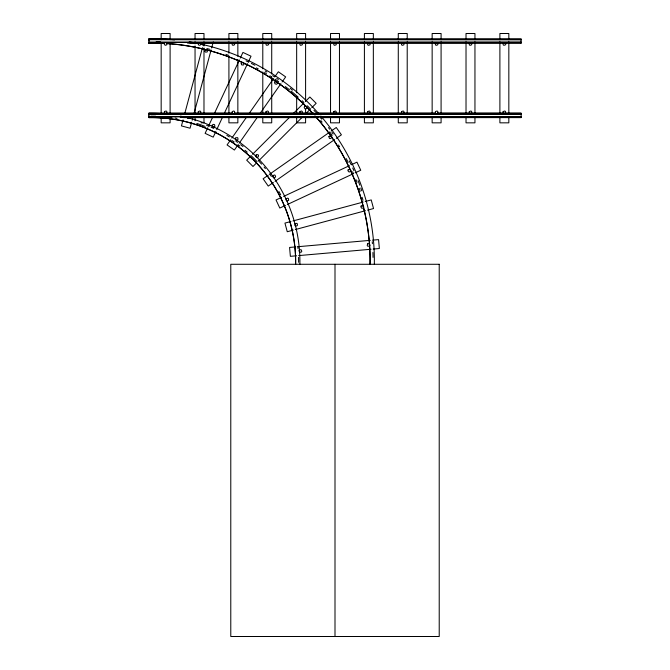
<?xml version="1.0" encoding="UTF-8"?>
<svg xmlns="http://www.w3.org/2000/svg" width="670" height="670" viewBox="0 0 670 670"><rect width="100%" height="100%" fill="white"/><g stroke="black" fill="none" stroke-linecap="round" stroke-linejoin="round"><path stroke-width="1" d="M148.891 40.644L148.899 39.53L521.109 39.53M521.109 43.165L521.109 38.726L148.908 38.827A221.695 221.695 0 0 1 174.518 39.89M148.891 115.089L148.899 113.975L521.109 113.975M168.681 114.269A148.489 148.489 0 0 0 148.908 113.28L232.532 113.163M183.061 119.888L181.444 125.901L190.071 128.221L191.687 122.2M184.677 113.867L202.466 47.654M203.002 45.652L203.814 42.637M192.223 120.198L193.035 117.183M193.839 114.176L211.092 49.974M211.636 47.964L213.253 41.95M234.584 113.289L234.584 111.538L233.847 110.994L232.18 111.538L232.18 113.289L232.925 113.825L234.584 113.289L314.088 113.272M207.75 127.71L205.112 133.355L213.211 137.141L215.849 131.488M208.63 125.826L213.027 116.413M214.35 113.59L239.408 59.948M240.287 58.064L242.925 52.419L251.016 56.196L248.377 61.841M216.728 129.612L222.876 116.429M224.199 113.607L247.498 63.725M230.656 139.821L227.08 144.921L234.391 150.047L237.976 144.946M231.845 138.112L246.753 116.848M248.536 114.294L273.578 78.566M274.767 76.866L278.343 71.765L285.663 76.891L282.087 81.991M239.165 143.246L257.64 116.873M259.432 114.319L280.897 83.691M250.354 156.495L246.686 160.163L253 166.487L256.669 162.81M252.556 154.293L290.018 116.831M292.958 113.892L303.971 102.879M305.445 101.404L309.85 96.999L316.165 103.314L311.759 107.719M258.871 160.607L302.949 116.538M305.151 114.336L310.294 109.193M165.18 42.503L164.15 43.919L165.18 45.342L166.847 44.798L166.847 43.047L166.101 42.503M199.97 45.342L201 43.919L199.97 42.503L199.049 42.503L198.019 43.919L199.049 45.342M268.226 175.197L263.117 178.773L268.243 186.084L273.352 182.508M269.926 173.999L329.472 132.275M331.173 131.077L336.273 127.501L341.407 134.821L336.298 138.397M275.052 181.319L334.598 139.586M281.676 197.323L276.032 199.962L279.809 208.052L285.453 205.414M283.561 196.444L349.439 165.666M351.323 164.786L356.968 162.148L360.753 170.247L355.1 172.885M287.338 204.534L353.224 173.764M290.964 221.477L284.943 223.093L287.262 231.728L293.284 230.103M292.974 220.941L363.19 202.072M365.2 201.536L371.222 199.92L373.533 208.546L367.52 210.162M295.286 229.567L365.51 210.698M295.797 246.887L289.582 247.439L290.37 256.334L296.576 255.789M297.865 246.711L370.301 240.346M372.369 240.161L378.575 239.617L379.354 248.52L373.148 249.064M298.644 255.605L371.079 249.248M300.001 264.281L299.9 264.256A148.489 148.489 0 0 0 295.277 224.978M148.891 39.697L521.109 39.823M148.891 42.193L521.109 42.068M148.891 42.361L521.109 42.361M148.891 42.805L164.569 42.805M189.669 42.805L521.109 42.805M148.891 38.726L148.891 43.165L164.569 43.064M166.662 43.165L170.85 43.064M187.575 43.165L521.109 43.064M234.626 113.163L314.088 113.163M316.181 113.163L435.374 113.163M437.468 113.163L521.109 113.163L521.109 117.61L320.361 117.61M148.891 113.272L232.532 113.272M316.181 113.272L435.374 113.272L437.075 113.825L437.82 113.289L437.82 111.538L437.075 110.994L435.416 111.538L435.416 113.289M437.468 113.272L521.109 113.272M148.891 113.532L232.532 113.532M234.626 113.532L314.088 113.532M317.228 113.532L435.374 113.532M437.468 113.532L521.109 113.532M148.891 114.143L314.088 114.202M317.228 114.143L521.109 114.202L148.891 114.269M521.109 116.513L148.891 116.58L156.211 116.63M180.255 116.63L317.228 116.63M320.361 116.63L521.109 116.63M148.891 116.806L521.109 116.806M166.662 117.51L148.891 117.51A144.31 144.31 0 0 1 295.671 264.281M180.255 117.51L187.575 117.51M189.669 117.51L318.267 117.51M320.361 117.51L521.109 117.51M148.891 113.171L148.891 117.61L171.889 117.61M183.396 117.61L318.267 117.61M201 122.836L203.982 122.836L203.982 116.597M189.853 116.463L189.401 118.155L188.538 118.481L187.65 118.247L187.022 116.614M508.831 39.731L508.831 33.5L499.895 33.5L499.895 39.731M508.831 41.808L508.831 114.52M508.831 116.597L508.831 122.836L499.895 122.836L499.895 116.597M499.895 41.808L499.895 114.52M474.955 39.731L474.955 33.5L466.019 33.5L466.019 39.731M474.955 41.808L474.955 114.52M474.955 116.597L474.955 122.836L466.019 122.836L466.019 116.597M466.019 41.808L466.019 114.52M441.086 39.731L441.086 33.5L432.15 33.5L432.15 39.731M441.086 41.808L441.086 114.52M441.086 116.597L441.086 122.836L432.15 122.836L432.15 116.597M432.15 41.808L432.15 114.52M407.209 39.731L407.209 33.5L398.281 33.5L398.281 39.731M407.209 41.808L407.209 114.52M407.209 116.597L407.209 122.836L398.281 122.836L398.281 116.597M398.281 41.808L398.281 114.52M373.341 39.731L373.341 33.5L364.405 33.5L364.405 39.731M373.341 41.808L373.341 114.52M373.341 116.597L373.341 122.836L364.405 122.836L364.405 116.597M364.405 41.808L364.405 114.52M339.464 39.731L339.464 33.5L330.536 33.5L330.536 39.731M339.464 41.808L339.464 114.52M339.464 116.597L339.464 122.836L330.536 122.836L330.536 116.597M335 264.281L335 636.5M330.536 41.808L330.536 114.52M305.595 39.731L305.595 33.5L296.659 33.5L296.659 39.731M305.595 41.808L305.595 101.019M305.595 109.327L305.595 114.52M305.595 116.597L305.595 122.836L296.659 122.836L296.659 116.597M296.659 41.808L296.659 92.711M296.659 96.865L296.659 114.52M271.719 39.731L271.719 33.5L262.791 33.5L262.791 39.731M271.719 41.808L271.719 74.01M271.719 77.125L271.719 114.52M271.719 116.597L271.719 122.836L262.791 122.836L262.791 116.597M262.791 41.808L262.791 68.817M262.791 71.933L262.791 114.52M237.85 39.731L237.85 33.5L228.914 33.5L228.914 39.731M237.85 41.808L237.85 56.355M237.85 59.471L237.85 114.52M237.85 116.597L237.85 122.836L228.914 122.836L228.914 116.597M228.914 41.808L228.914 53.24M228.914 56.355L228.914 114.52M203.982 39.731L203.982 33.5L195.045 33.5L195.045 39.731M203.982 41.808L203.982 45.962M203.982 48.039L203.982 114.52M195.045 41.808L195.045 43.885M195.045 45.962L195.045 114.52M195.045 116.597L195.045 120.759M170.105 39.731L170.105 33.5L161.168 33.5L161.168 39.731M170.105 42.846L170.105 114.52M170.105 117.644L170.105 122.836L161.168 122.836L161.168 116.597M161.168 42.846L161.168 114.52M148.891 43.047A217.516 217.516 0 0 1 163.463 43.29M166.579 43.466A217.516 217.516 0 0 1 313.602 114.252M316.374 117.351A217.516 217.516 0 0 1 363.358 206.628M363.617 207.633A217.516 217.516 0 0 1 370.116 264.281M148.891 43.156A217.415 217.415 0 0 1 163.463 43.391M166.57 43.575A217.415 217.415 0 0 1 313.526 114.319M314.917 115.86A217.415 217.415 0 0 1 363.257 206.653M363.509 207.658A217.415 217.415 0 0 1 370.007 264.281M156.211 41.758A218.805 218.805 0 0 1 160.398 41.867M206.863 48.55A218.805 218.805 0 0 1 209.894 49.354M225.849 54.337A218.805 218.805 0 0 1 228.797 55.409M256.392 67.888A218.805 218.805 0 0 1 258.226 68.893M264.566 72.528A218.805 218.805 0 0 1 266.359 73.599M269.909 75.811A218.805 218.805 0 0 1 271.677 76.941M275.161 79.244A218.805 218.805 0 0 1 278.594 81.623M285.345 86.564A218.805 218.805 0 0 1 289.457 89.78M291.082 91.095A218.805 218.805 0 0 1 298.234 97.2M302.095 100.726A218.805 218.805 0 0 1 303.619 102.158M307.354 105.81A218.805 218.805 0 0 1 310.277 108.8M320.737 120.474A218.805 218.805 0 0 1 322.069 122.082M329.724 132.015A218.805 218.805 0 0 1 332.144 135.424M338.467 145.022A218.805 218.805 0 0 1 339.564 146.805M346.256 158.623A218.805 218.805 0 0 1 348.174 162.341M352.638 171.788A218.805 218.805 0 0 1 353.475 173.706M355.879 179.493A218.805 218.805 0 0 1 357.018 182.416M359.179 188.304A218.805 218.805 0 0 1 360.192 191.268M362.085 197.248A218.805 218.805 0 0 1 362.972 200.255M189.216 41.842A221.695 221.695 0 0 1 198.923 43.692M200.858 44.111A221.695 221.695 0 0 1 319.548 114.57M320.846 116.061A221.695 221.695 0 0 1 374.329 264.256M246.066 60.87A220.413 220.413 0 0 1 248.721 62.143M251.367 63.441A220.413 220.413 0 0 1 254.868 65.233M265.161 70.978A220.413 220.413 0 0 1 266.853 71.992M272.682 75.643A220.413 220.413 0 0 1 274.323 76.723M276.769 78.365A220.413 220.413 0 0 1 278.385 79.479M290.202 88.289A220.413 220.413 0 0 1 292.497 90.14M313.97 110.316A220.413 220.413 0 0 1 315.964 112.485M319.866 116.907A220.413 220.413 0 0 1 321.767 119.16M328.493 127.618A220.413 220.413 0 0 1 329.673 129.193M331.985 132.367A220.413 220.413 0 0 1 333.124 133.975M349.279 160.917A220.413 220.413 0 0 1 351.03 164.443M352.705 167.994A220.413 220.413 0 0 1 353.928 170.683M358.09 180.657A220.413 220.413 0 0 1 359.824 185.255M360.812 188.036A220.413 220.413 0 0 1 361.758 190.824M372.26 241.711A220.413 220.413 0 0 1 372.42 243.671M372.922 252.498A220.413 220.413 0 0 1 373.048 257.406M180.448 116.128A148.489 148.489 0 0 1 295.026 224.015M148.891 117.602A144.209 144.209 0 0 1 295.562 264.281M206.569 125.282A147.216 147.216 0 0 1 209.291 126.412M211.1 127.2A147.216 147.216 0 0 1 213.789 128.431M226.828 135.348A147.216 147.216 0 0 1 229.349 136.881M235.915 141.236A147.216 147.216 0 0 1 237.523 142.375M240.681 144.72A147.216 147.216 0 0 1 243.009 146.537M258.243 160.49A147.216 147.216 0 0 1 261.568 164.125M264.139 167.106A147.216 147.216 0 0 1 265.395 168.622M269.633 174.058A147.216 147.216 0 0 1 271.367 176.445M297.832 246.594A147.216 147.216 0 0 1 298.016 248.553M298.544 257.397A147.216 147.216 0 0 1 298.611 262.305M150.842 116.186A145.599 145.599 0 0 1 155.716 116.245M175.088 118.121A145.599 145.599 0 0 1 177.006 118.456M196.812 123.448A145.599 145.599 0 0 1 205.054 126.429M231.761 140.373A145.599 145.599 0 0 1 234.182 142.015M238.135 144.846A145.599 145.599 0 0 1 239.692 146.018M245.011 150.281A145.599 145.599 0 0 1 247.23 152.174M250.84 155.44A145.599 145.599 0 0 1 257.054 161.621M278.846 191.394A145.599 145.599 0 0 1 280.68 194.836M272.807 175.967L273.318 177.634L274.189 177.935L275.63 176.93L275.11 175.255L274.239 174.962L272.807 175.967M328.895 136.655L329.406 138.33L330.276 138.631L331.717 137.626L331.725 136.705L330.327 135.658L328.895 136.655M212.222 125.173L212.558 126.89L213.387 127.283L214.919 126.437L214.584 124.712L213.755 124.327L212.222 125.173M241.208 63.122L241.543 64.839L243.277 65.057L243.905 64.379L244.022 63.466L242.741 62.276L241.208 63.122M286.057 198.873L286.274 200.615L287.078 201.059L288.67 200.313L288.452 198.58L287.648 198.136L286.057 198.873M348.115 169.887L347.939 170.791L349.137 172.073L350.72 171.327L350.896 170.423L349.698 169.15L348.115 169.887M235.497 138.095L235.53 139.846L236.284 140.373L237.934 139.804L237.909 138.054L237.155 137.526L235.497 138.095M274.8 82.008L274.834 83.758L276.509 84.269L277.246 83.716L277.514 82.837L276.459 81.439L274.8 82.008M164.435 111.538L164.435 113.289L165.18 113.825L166.847 113.289L166.847 111.538L166.101 110.994L164.435 111.538M198.303 111.538L198.303 113.289L199.049 113.825L200.715 113.289L200.715 111.538L199.97 110.994L198.303 111.538M232.18 43.047L232.18 44.798L232.925 45.342L234.584 44.798L234.584 43.047L233.847 42.503L232.18 43.047M266.049 43.047L266.049 44.798L266.794 45.342L268.461 44.798L268.745 43.919L267.715 42.503L266.049 43.047M266.049 111.538L266.049 113.289L266.794 113.825L268.461 113.289L268.461 111.538L267.715 110.994L266.049 111.538M299.925 43.047L299.925 44.798L300.671 45.342L302.329 44.798L302.329 43.047L301.584 42.503L299.925 43.047M299.925 111.538L299.925 113.289L300.671 113.825L302.329 113.289L302.329 111.538L301.584 110.994L299.925 111.538M333.794 43.047L333.794 44.798L334.539 45.342L336.206 44.798L336.206 43.047L335.461 42.503L333.794 43.047M333.794 111.538L333.794 113.289L334.539 113.825L336.206 113.289L336.206 111.538L335.461 110.994L333.794 111.538M367.671 43.047L367.671 44.798L368.416 45.342L370.075 44.798L370.075 43.047L369.329 42.503L367.671 43.047M367.671 111.538L367.671 113.289L368.416 113.825L370.075 113.289L370.075 111.538L369.329 110.994L367.671 111.538M401.539 43.047L401.539 44.798L402.285 45.342L403.951 44.798L403.951 43.047L403.206 42.503L401.539 43.047M401.539 111.538L401.539 113.289L402.285 113.825L403.951 113.289L403.951 111.538L403.206 110.994L401.539 111.538M435.416 43.047L435.416 44.798L436.153 45.342L437.82 44.798L437.82 43.047L437.075 42.503L435.416 43.047M469.285 43.047L469.285 44.798L470.03 45.342L471.697 44.798L471.697 43.047L470.951 42.503L469.285 43.047M469.285 111.538L469.285 113.289L470.03 113.825L471.697 113.289L471.697 111.538L470.951 110.994L469.285 111.538M503.153 43.047L503.153 44.798L503.899 45.342L505.565 44.798L505.85 43.919L504.82 42.503L503.153 43.047M503.153 111.538L503.153 113.289L503.899 113.825L505.565 113.289L505.565 111.538L504.82 110.994L503.153 111.538M295.009 223.772L294.917 225.522L295.637 226.1L297.329 225.639L297.421 223.897L296.701 223.319L295.009 223.772M361.155 206L360.828 206.854L361.783 208.328L363.467 207.868L363.802 207.013L362.847 205.548L361.155 206M256.158 154.904L255.881 156.629L256.535 157.283L258.26 157.006L258.536 155.281L257.883 154.628L256.158 154.904M304.59 106.471L304.172 107.292L304.967 108.858L306.692 108.582L307.111 107.761L306.316 106.203L304.59 106.471M299.381 249.851L298.904 250.639L299.591 252.247L301.333 252.096L301.81 251.309L301.123 249.701L299.381 249.851M367.604 243.855L367.21 245.563L367.822 246.259L369.564 246.108L370.033 245.312L369.354 243.704L367.604 243.855M205.296 49.697L204.844 51.389L205.422 52.101L207.164 52.009L207.625 50.325L207.047 49.605L205.296 49.697M439.219 264.281L230.781 264.281L230.781 636.5L439.219 636.5L439.219 264.281"/></g></svg>
